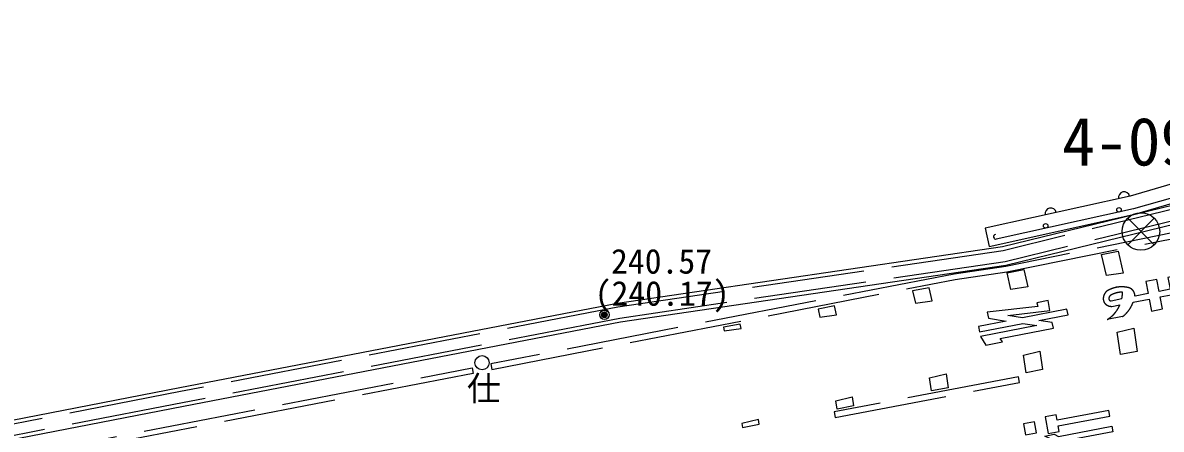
# Model space of a CAD drawing. Units: millimetres at full size, sheet at 1:500. Extents: x 10000 to 410500, y 10000 to 287000.
# Drawn here: x 163711 to 194041, y 228181 to 239017 of the extents above; entities that cross this region are included whole.
import ezdxf
from ezdxf.enums import TextEntityAlignment as Align

# ---------------------------------------------------------------- set-up
doc = ezdxf.new("R2010")
doc.units = ezdxf.units.MM
doc.header["$LTSCALE"] = 500
doc.header["$PDMODE"] = 32
doc.header["$PDSIZE"] = 250
doc.linetypes.add('DASHED', pattern=[7.5, 6, -1.5])
for name, color, linetype, lineweight in [('4級基準点', 7, 'Continuous', 13), ('S-BGD', 7, 'Continuous', 13), ('S-BGD-HTXT', 7, 'Continuous', 13), ('S-BGD_LF', 7, 'DASHED', 13), ('S-OTRS', 7, 'DASHED', 13)]:
    doc.layers.add(name, color=color, linetype=linetype, lineweight=lineweight)
doc.styles.add('ＭＳ ゴシック', font='')
doc.styles.get('ＭＳ ゴシック').set_extended_font_data('MS Gothic')

msp = doc.modelspace()

# ---------------------------------------------------------------- linework, layer by layer
at = {"layer": '4級基準点'}
for p, q in [((193147.1, 233807.3), (193854.2, 233100.2)), ((193854.2, 233807.3), (193147.1, 233100.2))]:
    msp.add_line(p, q, dxfattribs=at)
msp.add_circle((193500.7, 233453.8), 500, dxfattribs=at)
at = {"layer": 'S-BGD'}
for points in [[(208642.6, 239017.4), (205987.9, 238102.2), (202465.9, 237002.2), (200095.5, 236325.6), (197933.8, 235723.7), (194693.8, 234829.9), (193215.2, 234395.4), (189350.5, 233545.6), (189457.8, 233057.3), (193339.5, 233910.8), (194830.8, 234349), (198067.3, 235241.9), (200231.2, 235844.4), (202609.1, 236523.1), (206144, 237627.2), (208801, 238543.1)], [(208746.9, 238714.8), (206085.9, 237797.4), (202567.5, 236667.2), (200190.5, 235988.8), (198028.1, 235386.7), (193300.2, 234055.7), (189647.8, 233252.7)], [(202603.3, 236521.5), (202361.9, 236051), (195096.9, 234328.4), (189809, 233039.7), (179551.3, 231531.9), (167893.2, 229281.4), (150702.6, 225935.8), (130510.4, 222030.5), (127089.4, 221367.9)], [(127089.4, 213689.7), (142099.7, 216588.3), (159364.2, 219981.4), (178468.4, 223686.5), (198116.1, 227496.8), (200394.5, 232089.3), (200417.1, 232078.2), (202142.5, 235485.1), (195213.8, 233842.2), (189904.7, 232548.4), (179635.1, 231038.9), (167988.4, 228790.5), (150797.8, 225444.9), (130605.4, 221539.6), (127089.4, 220858.6)]]:
    msp.add_lwpolyline(points, dxfattribs=at)
for centre, radius in [((192914.3, 234032.3), 60), ((190961, 233602.8), 60), ((175946.7, 229954.8), 190)]:
    msp.add_circle(centre, radius, dxfattribs=at)
for centre, radius, start, end in [((193053.4, 234359.8), 150, 12.40067, 192.40067), ((191100, 233930.3), 150, 12.40067, 192.40067), ((189635, 233311.3), 60, 102.40067, 282.40067)]:
    msp.add_arc(centre, radius, start, end, dxfattribs=at)
at = {"layer": 'S-BGD-HTXT'}
for radius in [75, 60, 45, 30, 15, 10]:
    msp.add_circle((179205.7, 231232.2), radius, dxfattribs=at)
msp.add_point((179205.7, 231232.2), dxfattribs=at)
at = {"layer": 'S-BGD_LF'}
for p, q in [((192707.4, 231607.3), (192992.3, 231662.5)), ((192722.1, 231457.4), (192942.3, 231500)), ((193013.7, 231182.8), (192601.4, 231103))]:
    msp.add_line(p, q, dxfattribs=at)
for points in [[(189931, 232375), (195301.6, 233459.2), (198808.7, 234140.9), (198780.1, 234288.1), (195272.4, 233606.3), (189905.2, 232522.8), (188522.2, 232319.6), (176182.4, 229924.9), (176210.9, 229777.7), (188547.4, 232171.7)], [(193029.6, 232344.6), (192582.8, 232279.7), (192453.9, 232840.5), (192896, 232925.7)], [(190484.1, 231974.9), (190037.3, 231910), (189935, 232354.9), (190377.2, 232440.1)], [(187938.6, 231605.1), (187858.3, 231954.6), (187416.1, 231869.3), (187491.8, 231540.2)], [(185393.1, 231235.4), (185339.4, 231469), (184897.2, 231383.8), (184946.3, 231170.5)], [(190345.1, 231149.6), (189951.7, 231212.1), (191077.5, 231344.9), (191025.7, 231612.5), (190731.2, 231555.5), (190750.2, 231457.3), (189405.8, 231298.7), (189436.2, 231142), (189914.2, 231066.2), (189173.1, 230922.6), (189201.6, 230775.3), (190356.8, 230999.1), (190725.7, 230943.3), (189225.4, 230652.6), (189371.1, 230426.2), (189812.9, 230511.8), (189754.6, 230602.3), (191168.3, 230876.2), (191139.8, 231023.5), (190778.6, 231080.8), (191557.8, 231231.8), (191529.3, 231379.1)], [(182378.4, 230898.2), (182400.8, 230800.7), (182847.6, 230865.6), (182820.5, 230983.5)], [(192869.9, 230766.5), (193309, 230873.4), (193400.3, 230258.3), (192958, 230173)], [(190370.5, 230157.7), (190809.5, 230264.7), (190882.5, 229773.1), (190440.2, 229687.8)], [(187871, 229548.9), (188310.1, 229655.9), (188364.7, 229287.9), (187922.4, 229202.6)], [(190240.6, 229578), (185329.1, 228641.5), (185357.2, 228494.1), (190268.7, 229430.7)], [(185371.6, 228940.2), (185810.6, 229047.1), (185846.9, 228802.6), (185404.6, 228717.4)], [(182872.1, 228331.4), (182886.8, 228232.2), (183329.1, 228317.4), (183311.2, 228438.3)], [(191297.8, 228271.9), (192673.1, 228533.7), (192645, 228681), (191269.7, 228419.2), (191241.7, 228566.6), (190947, 228510.5), (191031.1, 228068.4), (191325.8, 228124.5)], [(190427.7, 228029.9), (190722.4, 228086), (190666.3, 228380.7), (190371.6, 228324.6)], [(191636.9, 227827.4), (191391.3, 227780.7), (190942.2, 228000.6), (191187.8, 228047.3), (191300.1, 227992.4), (192724.5, 228263.5), (192752.5, 228116.2), (191524.6, 227882.4)]]:
    msp.add_lwpolyline(points, close=True, dxfattribs=at)
for points in [[(193294.2, 231568.2), (193717.7, 231650.3), (193779.5, 231331.2), (194074, 231388.3), (194012.2, 231707.3), (194306.7, 231764.4), (194368.5, 231445.3), (194663, 231502.4), (194601.2, 231821.5), (194895.8, 231878.5), (194867.2, 232025.8), (194572.7, 231968.7), (194510.9, 232287.8), (194216.4, 232230.7), (194278.2, 231911.7), (193983.7, 231854.6), (193921.8, 232173.7), (193627.3, 232116.6), (193689.1, 231797.5), (193345.5, 231731)], [(127089.4, 220421.8), (148539, 224568.9), (175680.4, 229815.3), (175708.8, 229668), (148567.5, 224421.7), (127089.4, 220269)]]:
    msp.add_lwpolyline(points, dxfattribs=at)
for centre, radius, start, end in [((192747, 231665.9), 250, 118.30622, 202.50172), ((193007.8, 231181.7), 800, 100.96477, 118.30622), ((192746.5, 231668.2), 100, 118.3184, 192.2785), ((193013.7, 231182.8), 654, 90.40631, 118.75751), ((192984.7, 231177.2), 800, 76.89416, 100.96478), ((192154.7, 231831.3), 854.4, 348.60733, 0.37286), ((193115.1, 231737.2), 225, 358.43597, 76.89416), ((192711.2, 231682.1), 225, 209.81859, 272.78292), ((192154.7, 231831.3), 854.4, 301.52082, 337.18892), ((192697.9, 231656.4), 50, 190.96478, 280.96478), ((192449.2, 231888.3), 903.5, 308.66425, 339.24906)]:
    msp.add_arc(centre, radius, start, end, dxfattribs=at)
at = {"layer": 'S-OTRS'}
for points in [[(202429.8, 235964.3), (195120.3, 234231.1), (189828.1, 232941.4), (179568.1, 231433.3), (167912.3, 229183.2), (150721.6, 225837.6), (130529.4, 221932.4), (127089.4, 221266.1)], [(202282.3, 235621.1), (195190.4, 233939.4), (189885.6, 232646.6), (179618.3, 231137.5), (167969.3, 228888.7), (150778.8, 225543.1), (130586.4, 221637.8), (127089.4, 220960.5)]]:
    msp.add_lwpolyline(points, dxfattribs=at)

# ---------------------------------------------------------------- texts
at = {"layer": '4級基準点', "style": 'ＭＳ ゴシック'}
msp.add_text('4-09', height=1283, dxfattribs=at).set_placement((191402.3, 234826.6), align=Align.BOTTOM_LEFT)
at = {"layer": 'S-BGD', "style": 'ＭＳ ゴシック'}
msp.add_text('仕', height=659.8, dxfattribs=at).set_placement((175993.8, 228742.5), align=Align.BOTTOM_CENTER)
at = {"layer": 'S-BGD-HTXT', "style": 'ＭＳ ゴシック'}
msp.add_text('240.57', height=659.8, dxfattribs=at).set_placement((179382.7, 232659.6), align=Align.MIDDLE_LEFT)
msp.add_text('(240.17)', height=659.8, dxfattribs=at).set_placement((180743.7, 231275.6), align=Align.BOTTOM_CENTER)

doc.saveas('drawing.dxf')
